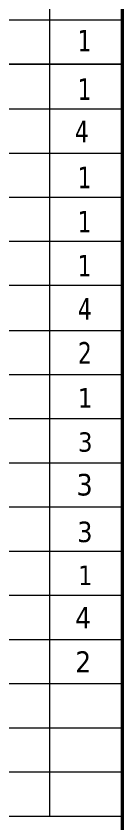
# Model space of a CAD drawing. Header units: millimetres. Extents: x 97339 to 122350, y -311274 to -152040.
# Drawn here: x 118809 to 119091, y -157845 to -155743 of the extents above; entities that cross this region are included whole.
import ezdxf

# ---------------------------------------------------------------- set-up
doc = ezdxf.new("R2010")
doc.units = ezdxf.units.MM
doc.header["$LTSCALE"] = 13
doc.layers.add('1', color=4, linetype='Continuous')
doc.layers.add('铁心', color=3, linetype='Continuous', lineweight=0)
doc.styles.add('Tahoma$001', font='tahoma.ttf', dxfattribs={"height": 2.159784})
doc.styles.add('Tahoma_txtstyle_30.40_0_0', font='tahoma.ttf')

msp = doc.modelspace()

# ---------------------------------------------------------------- linework, layer by layer
at = {"layer": '1', "const_width": 8.634}
msp.add_lwpolyline([(109614.174, -159095.104), (119086.494, -159095.104), (119086.494, -152286.874), (109614.174, -152286.874), (109614.174, -159095.104)], dxfattribs=at)
at = {"layer": '铁心'}
for points in [[(118896.337, -154252.474), (118896.337, -157827.745)], [(119086.494, -156907.189), (119086.494, -154944.323)], [(119086.494, -155753.629), (117124.551, -155753.629), (117124.551, -155753.629)], [(119086.494, -155868.221), (117124.551, -155868.221)], [(117124.551, -157827.745), (117124.551, -155868.221), (119086.494, -155868.221)], [(119086.494, -155985.201), (117124.551, -155985.201)], [(119086.494, -156100.27), (117124.551, -156100.27)], [(119086.494, -156215.34), (117124.551, -156215.34)], [(119086.494, -156329.932), (117124.551, -156329.932)], [(119086.494, -156445.001), (117124.551, -156445.001), (117124.551, -156445.001)], [(119086.494, -156562.458), (117124.551, -156562.458), (117124.551, -156562.458)], [(119086.494, -156677.05), (117124.551, -156677.05), (117124.551, -156677.05)], [(119086.494, -156792.119), (117124.551, -156792.119), (117124.551, -156792.119)], [(119086.494, -156907.189), (117124.551, -156907.189), (117124.551, -156907.189)], [(119086.494, -157022.258), (117124.551, -157022.258), (117124.551, -157022.258)], [(119086.494, -157137.328), (117124.551, -157137.328), (117124.551, -157137.328)], [(119086.494, -157252.397), (117124.551, -157252.397), (117124.551, -157252.397)], [(119086.494, -157252.397), (117124.551, -157252.397), (117124.551, -157252.397)], [(119086.494, -157367.467), (117124.551, -157367.467), (117124.551, -157367.467)], [(119086.494, -157367.467), (117124.551, -157367.467), (117124.551, -157367.467)], [(119086.494, -157482.536), (117124.551, -157482.536), (117124.551, -157482.536)], [(119086.494, -157597.606), (117124.551, -157597.606), (117124.551, -157597.606)], [(119086.494, -157712.675), (117124.551, -157712.675), (117124.551, -157712.675)], [(119086.494, -157827.745), (117124.551, -157827.745), (117124.551, -157827.745)]]:
    msp.add_lwpolyline(points, dxfattribs=at)

# ---------------------------------------------------------------- texts
at = {"layer": '铁心', "style": 'Tahoma_txtstyle_30.40_0_0', "width": 0.85}
for s, p in [('1', (118970.035, -155834.723)), ('1', (118970.26, -155961.12)), ('4', (118963.087, -156071.145)), ('1', (118970.26, -156191.259)), ('1', (118970.26, -156306.329)), ('1', (118970.26, -156420.921)), ('4', (118970.938, -156533.571)), ('2', (118970.938, -156648.163))]:
    msp.add_text(s, height=56.232, dxfattribs=at).set_placement(p)
at = {"layer": '铁心'}
for s, height, style, p in [('1', 50.452, 'Tahoma$001', (118970.938, -156762.516)), ('3', 50.452, 'Tahoma$001', (118970.938, -156877.586)), ('3', 56.232, 'Tahoma_txtstyle_30.40_0_0', (118967.082, -156991.678)), ('3', 53.312, 'Tahoma$001', (118968.854, -157113.218)), ('1', 50.795, 'Tahoma$001', (118970.938, -157225.182)), ('4', 55.191, 'Tahoma$001', (118963.776, -157337.864)), ('2', 55.191, 'Tahoma$001', (118963.776, -157452.933))]:
    msp.add_text(s, height=height, dxfattribs=dict(at, style=style)).set_placement(p)

doc.saveas('drawing.dxf')
